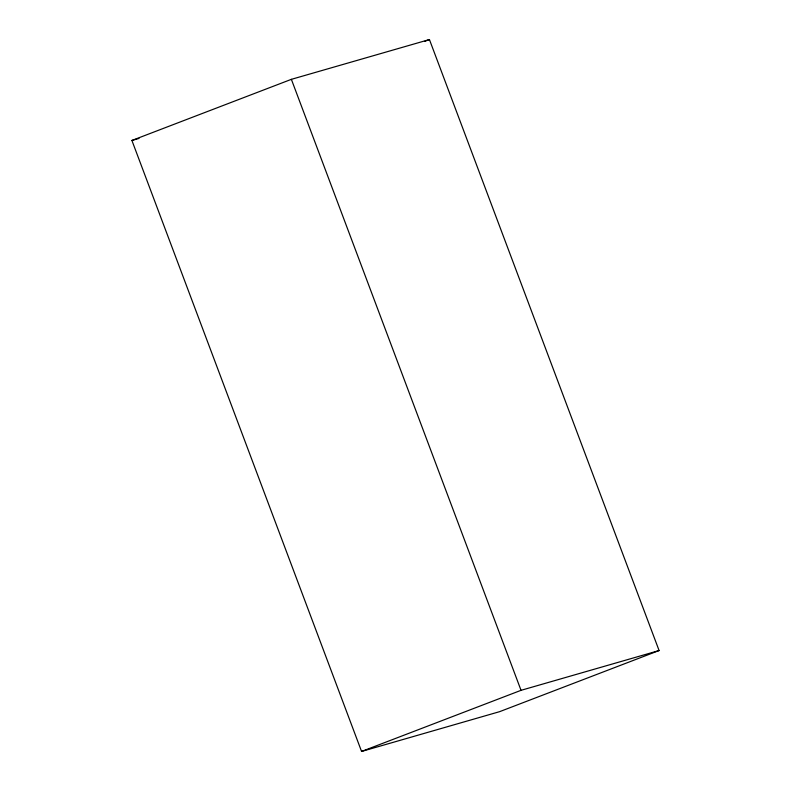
<?xml version="1.0" encoding="UTF-8"?>
<svg xmlns="http://www.w3.org/2000/svg" width="791" height="791" viewBox="0 0 791 791"><rect width="100%" height="100%" fill="white"/><g stroke="black" fill="none" stroke-linecap="round" stroke-linejoin="round"><path stroke-width="1.19" d="M131.909 140.462L291.375 79.337L429.434 39.55L659.091 650.538L499.625 711.663L361.566 751.45L131.909 140.462L138.989 138.425M424.846 41.31L429.434 39.55M361.566 751.45L521.032 690.325L659.091 650.538M291.375 79.337L521.032 690.325"/></g></svg>
